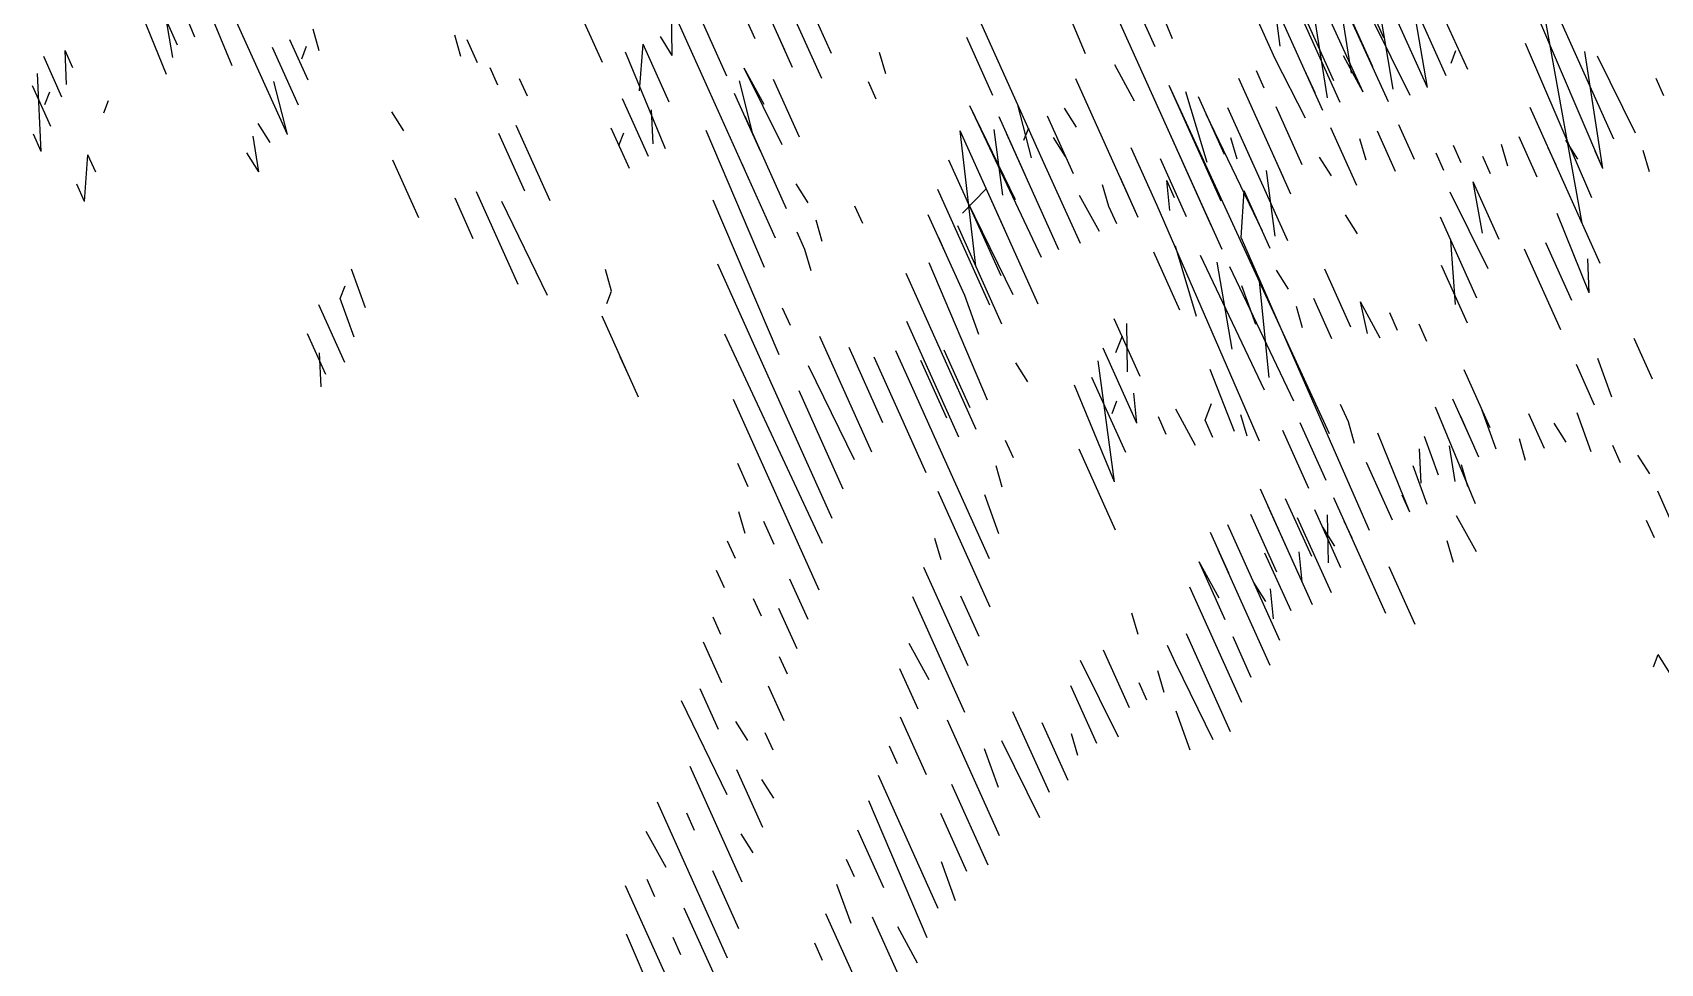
# Model space of a CAD drawing. Header units: metres. Extents: x 1851427 to 1852022, y 5183007 to 5183309.
# Drawn here: x 1851993.488 to 1851997.362, y 5183044.187 to 5183046.403 of the extents above; entities that cross this region are included whole.
import ezdxf

# ---------------------------------------------------------------- set-up
doc = ezdxf.new("R2010")
doc.units = ezdxf.units.M
doc.header["$LTSCALE"] = 2.5
doc.layers.add('FEUIL', color=7, linetype='CONTINUOUS')
doc.layers.add('TRONC', color=7, linetype='CONTINUOUS')
doc.layers.add('PRO_BAT', color=252, linetype='CONTINUOUS', lineweight=18)

# ---------------------------------------------------------------- blocks, each defined once
blk = doc.blocks.new('00_prunus')
at = {"layer": 'FEUIL', "color": 62, "linetype": 'Continuous'}
for p, q in [((-0.3615, 3.5659), (0.3853, 4.3126)), ((-0.2446, 3.4948), (0.1973, 4.2618)), ((-0.3107, 3.5151), (0.2837, 4.1044)), ((-0.3818, 3.5811), (-0.0059, 3.952)), ((-0.2802, 3.5151), (0.0297, 3.8199)), ((-0.2599, 3.4948), (0.0297, 3.7843)), ((-0.5647, 3.4643), (-0.4123, 3.7183)), ((-0.5647, 3.5659), (-0.4123, 3.7183)), ((-0.2599, 3.5303), (-0.1735, 3.6827)), ((-0.2446, 3.4795), (-0.0414, 3.6827)), ((-0.1735, 3.5303), (-0.0922, 3.6827)), ((-0.5647, 3.5303), (-0.4326, 3.6675)), ((-0.1735, 3.5151), (-0.0211, 3.6675)), ((-0.6002, 3.6319), (-0.585, 3.6472)), ((-0.585, 3.5811), (-0.5139, 3.6472)), ((-0.5647, 3.5303), (-0.4986, 3.6472)), ((-0.3462, 3.5456), (-0.2446, 3.6472)), ((-0.5647, 3.4948), (-0.4326, 3.6319)), ((-0.3462, 3.5456), (-0.2954, 3.6319)), ((-0.3107, 3.5303), (-0.2599, 3.6167)), ((0.2989, 3.3424), (0.5885, 3.6319)), ((0.5377, 3.2408), (0.9288, 3.6319)), ((-0.3615, 3.5811), (-0.3615, 3.5964)), ((-0.331, 3.5303), (-0.2599, 3.5964)), ((-0.6002, 3.4287), (-0.4631, 3.5659)), ((0.0297, 3.444), (0.111, 3.5303)), ((-0.1735, 3.4795), (-0.1583, 3.4948)), ((-0.6002, 3.3932), (-0.5342, 3.4643)), ((-0.4834, 3.4135), (-0.4326, 3.4643)), ((-0.4631, 3.4135), (-0.4326, 3.4643)), ((-0.4834, 3.3779), (-0.4123, 3.444)), ((-0.3818, 3.1392), (-0.0719, 3.444)), ((-0.1583, 3.3932), (-0.1075, 3.444)), ((-0.143, 3.3779), (-0.0922, 3.444)), ((-0.6002, 3.3932), (-0.585, 3.4287)), ((-0.585, 3.3779), (-0.5342, 3.4287)), ((-0.585, 3.3424), (-0.5139, 3.4135)), ((-0.4834, 3.3424), (-0.4123, 3.4135)), ((-0.2599, 3.3271), (-0.1735, 3.4135)), ((-0.2446, 3.3779), (-0.2091, 3.4135)), ((-0.1735, 3.3119), (-0.0567, 3.4287)), ((-0.1735, 3.3932), (-0.1583, 3.4135)), ((-0.4631, 3.3271), (-0.4326, 3.3932)), ((-0.2446, 3.3271), (-0.2091, 3.3932)), ((0.0094, 3.3627), (0.0297, 3.3779)), ((0.2989, 3.3119), (0.365, 3.3779)), ((-0.4834, 3.3119), (-0.4326, 3.3627)), ((-0.2446, 3.3119), (-0.1938, 3.3627)), ((-0.2091, 3.3119), (-0.1938, 3.3627)), ((-0.143, 3.3119), (-0.0922, 3.3627)), ((-0.0059, 3.3119), (0.0449, 3.3627)), ((0.0297, 3.3119), (0.0805, 3.3627)), ((0.0449, 3.3119), (0.0805, 3.3627)), ((0.2329, 3.3424), (0.2481, 3.3627)), ((-0.1227, 3.3119), (-0.1075, 3.3424)), ((0.0449, 3.2916), (0.0957, 3.3424)), ((0.0449, 3.2611), (0.1313, 3.3424)), ((0.0602, 3.3424), (0.0602, 3.3271)), ((0.3497, 3.3271), (0.365, 3.3424)), ((-0.0922, 3.2916), (-0.0567, 3.3271)), ((0.0602, 3.2611), (0.0957, 3.3271)), ((0.2329, 3.3119), (0.2481, 3.3271)), ((0.4361, 3.2763), (0.4869, 3.3271)), ((0.4666, 3.2763), (0.4869, 3.3271)), ((-0.3107, 3.1036), (-0.1075, 3.3119)), ((-0.0567, 3.2916), (-0.0414, 3.3119)), ((0.0449, 3.2255), (0.1313, 3.3119)), ((0.0602, 3.1747), (0.1313, 3.3119)), ((-0.4478, 3.2763), (-0.4326, 3.2916)), ((-0.4123, 3.2763), (-0.397, 3.2916)), ((-0.4123, 3.2763), (-0.397, 3.2916)), ((-0.397, 3.2611), (-0.3615, 3.2916)), ((-0.3818, 3.2611), (-0.3615, 3.2916)), ((-0.3615, 3.2611), (-0.331, 3.2916)), ((0.3497, 3.2611), (0.3853, 3.2916)), ((0.4666, 3.2763), (0.4869, 3.2916)), ((-0.3462, 3.2408), (-0.3107, 3.2763)), ((-0.331, 3.1595), (-0.2091, 3.2763)), ((-0.2954, 3.1747), (-0.2446, 3.2763)), ((-0.2954, 3.1595), (-0.1735, 3.2763)), ((-0.2446, 3.19), (-0.1938, 3.2763)), ((-0.1938, 3.2103), (-0.143, 3.2763)), ((0.0297, 3.1747), (0.1313, 3.2763)), ((0.3497, 3.2255), (0.3853, 3.2763)), ((0.4513, 3.2255), (0.5021, 3.2763)), ((0.4869, 3.2255), (0.5021, 3.2763)), ((-0.5494, 3.2103), (-0.4986, 3.2611)), ((-0.3107, 3.2408), (-0.2954, 3.2611)), ((-0.1735, 3.2103), (-0.1227, 3.2611)), ((0.0805, 3.2611), (0.0957, 3.2255)), ((0.3345, 3.2103), (0.3853, 3.2611)), ((0.4361, 3.1747), (0.5174, 3.2611)), ((0.0297, 3.1392), (0.1313, 3.2408)), ((-0.7882, 3.1747), (-0.7526, 3.2103)), ((-0.5647, 3.1239), (-0.4834, 3.2103)), ((-0.5342, 3.19), (-0.4986, 3.2255)), ((0.0602, 3.1392), (0.1313, 3.2103)), ((0.4513, 3.1747), (0.4666, 3.2103)), ((0.4513, 3.1595), (0.5021, 3.2103)), ((0.6698, 3.19), (0.6901, 3.2103)), ((0.6901, 3.19), (0.7053, 3.2103)), ((-0.7679, 3.1595), (-0.7526, 3.1747)), ((-0.5342, 3.1392), (-0.5139, 3.1747)), ((-0.5139, 3.1392), (-0.4834, 3.1747)), ((-0.1583, 3.1239), (-0.1075, 3.1747)), ((-0.143, 3.1239), (-0.1227, 3.1747)), ((0.1973, 3.1747), (0.2126, 3.19)), ((0.3345, 3.1747), (0.3497, 3.19)), ((0.4666, 3.1392), (0.5021, 3.1747)), ((0.4869, 3.1595), (0.4869, 3.1747)), ((0.6037, 3.1747), (0.619, 3.19)), ((0.6393, 3.1747), (0.6545, 3.19)), ((0.8425, 3.0376), (0.9949, 3.19)), ((0.9288, 3.0884), (1.0101, 3.1747)), ((0.9796, 3.1036), (1.0457, 3.1747)), ((-0.4986, 3.1239), (-0.4834, 3.1595)), ((-0.4986, 3.0884), (-0.4326, 3.1595)), ((-0.4123, 3.1392), (-0.397, 3.1595)), ((-0.2802, 3.1036), (-0.2294, 3.1595)), ((-0.1227, 3.1595), (-0.1227, 3.1392)), ((0.2329, 3.1392), (0.2481, 3.1595)), ((0.8425, 3.1392), (0.8577, 3.1595)), ((0.9949, 3.0731), (1.0457, 3.1595)), ((-0.5139, 3.1036), (-0.4834, 3.1392)), ((-0.1735, 3.0731), (-0.1075, 3.1392)), ((0.2481, 3.1239), (0.2634, 3.1392)), ((0.5377, 3.0731), (0.6037, 3.1392)), ((0.8425, 3.1036), (0.878, 3.1392)), ((0.8577, 3.1239), (0.8577, 3.1392)), ((0.9949, 3.0884), (1.0457, 3.1392)), ((-0.2954, 3.1036), (-0.2802, 3.1239)), ((-0.2446, 3.1036), (-0.2446, 3.1239)), ((-0.1735, 3.002), (-0.1075, 3.1239)), ((0.5682, 3.0731), (0.619, 3.1239)), ((0.8425, 3.0731), (0.8933, 3.1239)), ((0.9949, 3.0528), (1.0609, 3.1239)), ((-0.585, 3.0731), (-0.5494, 3.1036)), ((-0.2599, 3.0884), (-0.2446, 3.1036)), ((-0.2446, 3.0731), (-0.2091, 3.1036)), ((-0.1735, 3.0731), (-0.1583, 3.1036)), ((-0.1735, 3.0376), (-0.1075, 3.1036)), ((0.7206, 3.0884), (0.7409, 3.1036)), ((-0.2091, 3.0731), (-0.1938, 3.0884)), ((-0.1735, 3.002), (-0.0922, 3.0884)), ((-0.143, 3.0884), (-0.143, 3.0731)), ((0.8425, 3.0376), (0.878, 3.0884)), ((-0.5647, 3.0528), (-0.5494, 3.0731)), ((-0.5139, 2.9715), (-0.4123, 3.0731)), ((0.0094, 3.0223), (0.0602, 3.0731)), ((-0.4478, 3.002), (-0.397, 3.0528)), ((-0.4326, 3.002), (-0.4123, 3.0528)), ((0.0297, 3.002), (0.0805, 3.0528)), ((0.5021, 2.9715), (0.5885, 3.0528)), ((0.5377, 2.9715), (0.619, 3.0528)), ((0.6698, 3.002), (0.7206, 3.0528)), ((-0.839, 3.0223), (-0.8187, 3.0376)), ((-0.8187, 3.0223), (-0.8187, 3.0376)), ((-0.4478, 2.9715), (-0.3818, 3.0376)), ((-0.4326, 2.9512), (-0.3462, 3.0376)), ((0.6037, 3.002), (0.6393, 3.0376)), ((0.8577, 3.0223), (0.878, 3.0376)), ((1.0965, 3.002), (1.1117, 3.0376)), ((1.0965, 3.0223), (1.1117, 3.0376)), ((-0.5494, 2.9715), (-0.4986, 3.0223)), ((-0.1938, 2.9512), (-0.1227, 3.0223)), ((0.0297, 2.9715), (0.0805, 3.0223)), ((0.4361, 3.002), (0.4513, 3.0223)), ((0.8577, 2.9868), (0.878, 3.0223)), ((1.0965, 2.9868), (1.132, 3.0223)), ((-0.4123, 2.9715), (-0.397, 3.002)), ((-0.4123, 2.9004), (-0.3107, 3.002)), ((0.4361, 2.9868), (0.4361, 3.002)), ((0.8577, 2.9868), (0.878, 3.002)), ((1.0457, 2.9868), (1.0457, 3.002)), ((1.0965, 2.9207), (1.132, 3.002)), ((-0.4123, 2.936), (-0.3615, 2.9868)), ((-0.331, 2.9512), (-0.2954, 2.9868)), ((0.0297, 2.936), (0.0805, 2.9868)), ((0.365, 2.9004), (0.4361, 2.9715)), ((1.0965, 2.9512), (1.132, 2.9868)), ((1.1117, 2.9868), (1.1117, 2.9715)), ((-0.397, 2.9207), (-0.3818, 2.9512)), ((-0.331, 2.9207), (-0.2954, 2.9512)), ((0.3853, 2.9207), (0.4005, 2.936)), ((1.0304, 2.8852), (1.0457, 2.936)), ((1.0304, 2.9207), (1.0457, 2.936)), ((1.0965, 2.9207), (1.1117, 2.936)), ((-0.4123, 2.8699), (-0.3615, 2.9207)), ((-0.397, 2.8191), (-0.2954, 2.9207)), ((0.6901, 2.8852), (0.7206, 2.9207)), ((0.7206, 2.8852), (0.7206, 2.9004)), ((1.0304, 2.8852), (1.0457, 2.9004)), ((-0.397, 2.8496), (-0.3615, 2.8852)), ((0.6901, 2.8496), (0.7206, 2.8852)), ((-0.397, 2.7836), (-0.3107, 2.8699)), ((0.6901, 2.8191), (0.7409, 2.8699)), ((-0.3818, 2.7683), (-0.3107, 2.8344)), ((0.7053, 2.7988), (0.7409, 2.8344)), ((0.7053, 2.7836), (0.7206, 2.8191)), ((-0.3615, 2.748), (-0.331, 2.7836))]:
    blk.add_line(p, q, dxfattribs=at)
at = {"layer": 'TRONC', "color": 39, "linetype": 'Continuous'}
for p, q in [((0.3853, 3.3271), (0.7053, 3.6472)), ((-0.2802, 3.5811), (-0.2446, 3.6167)), ((-0.2802, 3.5456), (-0.2091, 3.6167)), ((-0.6155, 3.5456), (-0.6002, 3.5659)), ((-0.2446, 3.5151), (-0.1938, 3.5659)), ((-0.1938, 3.2916), (0.0805, 3.5659)), ((-0.0567, 3.4948), (0.0094, 3.5659)), ((-0.5647, 3.5303), (-0.5494, 3.5456)), ((-0.5342, 3.5303), (-0.5139, 3.5456)), ((-0.2802, 3.5151), (-0.2446, 3.5456)), ((-0.5139, 3.5151), (-0.4986, 3.5303)), ((-0.4986, 3.4948), (-0.4631, 3.5303)), ((-0.0414, 3.4795), (0.0094, 3.5303)), ((-0.4631, 3.4948), (-0.4478, 3.5151)), ((-0.2294, 3.4948), (-0.2091, 3.5151)), ((-0.2294, 3.4643), (-0.1735, 3.5151)), ((-0.4478, 3.4795), (-0.4326, 3.4948)), ((-0.4123, 3.4795), (-0.397, 3.4948)), ((-0.3615, 3.4643), (-0.331, 3.4948)), ((0.0805, 3.3627), (0.2126, 3.4948)), ((-0.397, 3.4643), (-0.3818, 3.4795)), ((-0.3462, 3.444), (-0.3107, 3.4795)), ((-0.2294, 3.3932), (-0.143, 3.4795)), ((-0.3107, 3.444), (-0.2954, 3.4643)), ((-0.3107, 3.4135), (-0.2599, 3.4643)), ((-0.2446, 3.4135), (-0.1938, 3.4643)), ((-0.1938, 3.3932), (-0.143, 3.444)), ((-0.1735, 3.3424), (-0.0719, 3.444)), ((-0.0414, 3.4135), (-0.0059, 3.444)), ((-0.2802, 3.4135), (-0.2599, 3.4287)), ((-0.2294, 3.3271), (-0.1227, 3.4287)), ((-0.0922, 3.2916), (0.0297, 3.4135)), ((0.111, 3.3627), (0.1618, 3.4135)), ((-0.331, 3.3627), (-0.3107, 3.3779)), ((-0.7018, 3.3271), (-0.6663, 3.3627)), ((-0.1075, 3.3119), (-0.0567, 3.3627)), ((0.3345, 3.3119), (0.3853, 3.3627)), ((0.4005, 3.2763), (0.4869, 3.3627)), ((-0.1227, 3.3271), (-0.1075, 3.3424)), ((-0.0059, 3.2103), (0.1313, 3.3424)), ((0.0094, 3.3271), (0.0297, 3.3424)), ((-0.6663, 3.2916), (-0.6358, 3.3271)), ((-0.0211, 3.2255), (0.0805, 3.3271)), ((-0.651, 3.2763), (-0.6155, 3.3119)), ((-0.4631, 3.0528), (-0.2091, 3.3119)), ((-0.331, 3.2916), (-0.3107, 3.3119)), ((-0.0414, 3.2408), (0.0297, 3.3119)), ((-0.2802, 3.2763), (-0.2599, 3.2916)), ((-0.0719, 3.2763), (-0.0567, 3.2916)), ((-0.0567, 3.2611), (-0.0211, 3.2916)), ((0.2989, 3.2408), (0.3497, 3.2916)), ((0.3142, 3.2255), (0.3853, 3.2916)), ((-0.3462, 3.2408), (-0.3107, 3.2763)), ((-0.0211, 3.1595), (0.0957, 3.2763)), ((0.2837, 3.1239), (0.4361, 3.2763)), ((-0.6663, 3.2255), (-0.6358, 3.2611)), ((-0.2599, 3.2255), (-0.2294, 3.2611)), ((-0.7374, 3.2255), (-0.7171, 3.2408)), ((-0.7018, 3.2255), (-0.6866, 3.2408)), ((-0.6358, 3.2255), (-0.6155, 3.2408)), ((-0.6155, 3.2103), (-0.585, 3.2408)), ((0.0094, 3.1595), (0.0957, 3.2408)), ((0.2837, 3.1595), (0.365, 3.2408)), ((-0.6002, 3.19), (-0.585, 3.2103)), ((-0.5647, 3.19), (-0.5342, 3.2255)), ((-0.5494, 3.1747), (-0.5139, 3.2103)), ((0.0094, 3.1239), (0.0957, 3.2103)), ((0.2837, 3.0884), (0.4005, 3.2103)), ((-0.5139, 3.1392), (-0.4834, 3.1747)), ((-0.397, 3.1595), (-0.3818, 3.1747)), ((0.0957, 3.1747), (0.111, 3.19)), ((0.2634, 3.1747), (0.2837, 3.19)), ((-0.5494, 3.1392), (-0.5342, 3.1595)), ((-0.0059, 3.0376), (0.111, 3.1595)), ((-0.5139, 3.1036), (-0.4834, 3.1392)), ((-0.397, 3.0884), (-0.3462, 3.1392)), ((-0.0059, 3.002), (0.1313, 3.1392)), ((0.0297, 3.1036), (0.0602, 3.1392)), ((0.2329, 3.002), (0.365, 3.1392)), ((-0.4834, 3.0731), (-0.4326, 3.1239)), ((-0.3818, 3.0731), (-0.331, 3.1239)), ((0.2329, 3.1036), (0.2481, 3.1239)), ((-0.4986, 3.0884), (-0.4834, 3.1036)), ((-0.0414, 3.0731), (-0.0211, 3.0884)), ((0.0094, 2.9868), (0.111, 3.0884)), ((0.111, 2.8496), (0.3345, 3.0731)), ((-0.4478, 3.0376), (-0.4326, 3.0528)), ((-0.4123, 3.002), (-0.3615, 3.0528)), ((-0.397, 2.9868), (-0.331, 3.0528)), ((0.0805, 3.0223), (0.111, 3.0528)), ((0.2329, 3.0376), (0.2481, 3.0528)), ((-0.4326, 3.0223), (-0.4123, 3.0376)), ((0.0805, 2.9868), (0.1313, 3.0376)), ((0.0957, 2.9715), (0.1618, 3.0376)), ((0.0957, 2.936), (0.1973, 3.0376)), ((-0.3818, 2.9715), (-0.331, 3.0223)), ((-0.0567, 2.9868), (-0.0414, 3.002)), ((0.111, 2.9207), (0.1973, 3.002)), ((0.111, 2.8191), (0.2989, 3.002)), ((-0.3615, 2.9207), (-0.3107, 2.9715)), ((-0.0719, 2.8699), (0.0297, 2.9715)), ((-0.0567, 2.9512), (-0.0414, 2.9715)), ((0.111, 2.8852), (0.1973, 2.9715)), ((-0.3818, 2.936), (-0.3615, 2.9512)), ((-0.3462, 2.9004), (-0.2954, 2.9512)), ((-0.0719, 2.9004), (-0.0414, 2.936)), ((0.0957, 2.7683), (0.2634, 2.936)), ((-0.3462, 2.8699), (-0.2954, 2.9207)), ((-0.0922, 2.8191), (0.0094, 2.9207)), ((-0.331, 2.8496), (-0.3107, 2.8699)), ((-0.2599, 2.8496), (-0.2446, 2.8699)), ((-0.0211, 2.8496), (-0.0059, 2.8699)), ((0.2126, 2.8496), (0.2329, 2.8699)), ((-0.3107, 2.8344), (-0.2954, 2.8496)), ((-0.0922, 2.748), (-0.0059, 2.8344)), ((-0.3107, 2.7988), (-0.2954, 2.8191)), ((-0.2802, 2.7683), (-0.2294, 2.8191)), ((-0.0922, 2.7836), (-0.0567, 2.8191)), ((0.1618, 2.7988), (0.1821, 2.8191)), ((0.1973, 2.7988), (0.2126, 2.8191)), ((-0.2954, 2.7836), (-0.2802, 2.7988)), ((-0.2802, 2.7328), (-0.2091, 2.7988)), ((-0.1075, 2.6972), (-0.0059, 2.7988)), ((-0.2599, 2.7175), (-0.2091, 2.7683)), ((0.0957, 2.7328), (0.1313, 2.7683)), ((0.1973, 2.7683), (0.2126, 2.7836)), ((-0.0567, 2.7175), (-0.0211, 2.748)), ((0.0957, 2.6972), (0.1313, 2.7328)), ((0.1465, 2.7175), (0.1618, 2.7328)), ((0.1973, 2.7328), (0.2126, 2.748)), ((-0.2446, 2.6972), (-0.2294, 2.7175)), ((-0.2446, 2.6667), (-0.1938, 2.7175)), ((-0.2294, 2.6464), (-0.1583, 2.7175)), ((-0.0567, 2.682), (-0.0211, 2.7175)), ((0.1821, 2.682), (0.1973, 2.6972)), ((-0.2294, 2.6159), (-0.1583, 2.682)), ((-0.1938, 2.5804), (-0.0922, 2.682)), ((0.0957, 2.6667), (0.111, 2.682)), ((-0.1735, 2.6312), (-0.143, 2.6667)), ((-0.0922, 2.6159), (-0.0414, 2.6667)), ((0.1618, 2.6312), (0.1973, 2.6667)), ((0.0805, 2.6159), (0.111, 2.6464)), ((-0.0567, 2.6159), (-0.0414, 2.6312)), ((-0.1938, 2.5448), (-0.1227, 2.6159)), ((0.1465, 2.5804), (0.1821, 2.6159)), ((-0.1583, 2.4788), (-0.0414, 2.5956)), ((0.0805, 2.5804), (0.0957, 2.5956)), ((0.111, 2.5804), (0.1313, 2.5956)), ((0.111, 2.5143), (0.1973, 2.5956)), ((-0.1735, 2.5296), (-0.1227, 2.5804)), ((-0.1583, 2.4432), (-0.0414, 2.5651)), ((-0.1735, 2.494), (-0.143, 2.5296)), ((-0.0922, 2.4788), (-0.0414, 2.5296)), ((0.0602, 2.5296), (0.0805, 2.5448)), ((0.0602, 2.494), (0.111, 2.5448)), ((0.0602, 2.428), (0.1618, 2.5296)), ((-0.0567, 2.4788), (-0.0414, 2.494)), ((0.0449, 2.3416), (0.1821, 2.4788)), ((0.0602, 2.4635), (0.0805, 2.4788)), ((0.1313, 2.4635), (0.1465, 2.4788)), ((-0.0719, 2.428), (-0.0414, 2.4635)), ((-0.1583, 2.4127), (-0.1227, 2.4432)), ((-0.143, 2.3924), (-0.0922, 2.4432)), ((0.1465, 2.4127), (0.1821, 2.4432)), ((-0.143, 2.3264), (-0.0414, 2.428)), ((0.0449, 2.3772), (0.0957, 2.428)), ((-0.0567, 2.3772), (-0.0414, 2.3924)), ((0.1465, 2.3772), (0.1618, 2.3924)), ((0.0297, 2.2248), (0.1821, 2.3772)), ((0.0449, 2.3111), (0.111, 2.3772)), ((0.0297, 2.1892), (0.1618, 2.3264)), ((0.0957, 2.3264), (0.111, 2.3416))]:
    blk.add_line(p, q, dxfattribs=at)

msp = doc.modelspace()

# ---------------------------------------------------------------- block references
at = {"layer": 'PRO_BAT', "xscale": -2.100000000007398, "yscale": 2.099999999994905, "zscale": 2.1, "rotation": 339.22055588187}
msp.add_blockref('00_prunus', (1851993.4859, 5183039.5687), dxfattribs=at)

doc.saveas('drawing.dxf')
